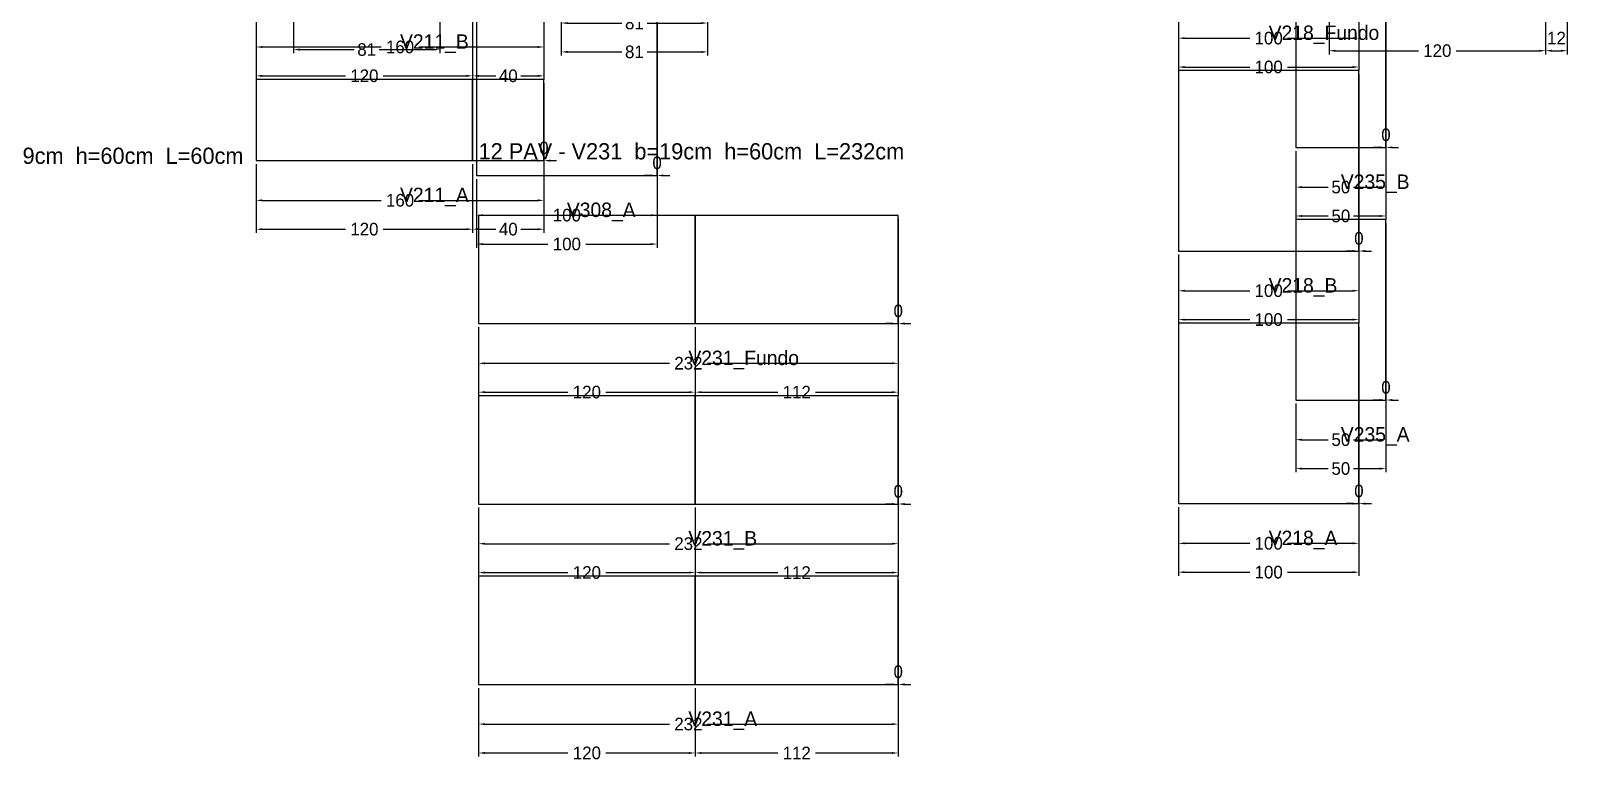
# Model space of a CAD drawing. Header units: metres. Extents: x 946 to 6411, y 1397 to 3666.
# Drawn here: x 3598 to 4450, y 1430 to 1835 of the extents above; entities that cross this region are included whole.
import ezdxf

# ---------------------------------------------------------------- set-up
doc = ezdxf.new("R2010")
doc.units = ezdxf.units.M
doc.layers.add('COTA', color=3, linetype='Continuous')
doc.dimstyles.new('COTA_VIG', dxfattribs={"dimtxt": 7, "dimasz": 3.5, "dimexe": 2, "dimexo": 2, "dimgap": 1.5, "dimtad": 1, "dimdec": 1, "dimcen": 2.5, "dimclrd": 3, "dimclre": 3, "dimclrt": 3, "dimazin": 3, "dimtfac": 1, "dimtmove": 0, "dimatfit": 3})

# ---------------------------------------------------------------- blocks, each defined once
blk = doc.blocks.new('_CLOSEDFILLED')
at = {"color": 0, "linetype": 'BYBLOCK'}
blk.add_solid([(-1, 0.16), (0, 0), (-1, -0.16)], dxfattribs=at)
blk = doc.blocks.new('*D913')
at = {"color": 3}
for p, q in [((3723.01, 1761.12), (3723.01, 1739.12)), ((3882.51, 1761.12), (3882.51, 1739.12)), ((3726.51, 1741.12), (3792.26, 1741.12)), ((3813.26, 1741.12), (3879.01, 1741.12))]:
    blk.add_line(p, q, dxfattribs=at)
at = {"layer": 'Defpoints'}
for p in [(3723.01, 1763.12), (3882.51, 1763.12), (3723.01, 1741.12)]:
    blk.add_point(p, dxfattribs=at)
at = {"layer": 'COTA', "color": 3, "xscale": 3.5, "yscale": 3.5, "rotation": 180}
blk.add_blockref('_CLOSEDFILLED', (3723.01, 1741.12), dxfattribs=at)
at = {"layer": 'COTA', "color": 3, "xscale": 3.5, "yscale": 3.5}
blk.add_blockref('_CLOSEDFILLED', (3882.51, 1741.12), dxfattribs=at)
at = {"layer": 'COTA', "color": 3, "insert": (3802.76, 1741.12), "char_height": 7, "attachment_point": 5}
blk.add_mtext('160', dxfattribs=at)
blk = doc.blocks.new('*D914')
at = {"color": 3}
for p, q in [((3723.01, 1761.12), (3723.01, 1723.12)), ((3843.01, 1761.12), (3843.01, 1723.12)), ((3726.51, 1725.12), (3772.51, 1725.12)), ((3793.51, 1725.12), (3839.51, 1725.12))]:
    blk.add_line(p, q, dxfattribs=at)
at = {"layer": 'Defpoints'}
for p in [(3723.01, 1763.12), (3843.01, 1763.12), (3723.01, 1725.12)]:
    blk.add_point(p, dxfattribs=at)
at = {"layer": 'COTA', "color": 3, "xscale": 3.5, "yscale": 3.5, "rotation": 180}
blk.add_blockref('_CLOSEDFILLED', (3723.01, 1725.12), dxfattribs=at)
at = {"layer": 'COTA', "color": 3, "xscale": 3.5, "yscale": 3.5}
blk.add_blockref('_CLOSEDFILLED', (3843.01, 1725.12), dxfattribs=at)
at = {"layer": 'COTA', "color": 3, "insert": (3783.01, 1725.12), "char_height": 7, "attachment_point": 5}
blk.add_mtext('120', dxfattribs=at)
blk = doc.blocks.new('*D915')
at = {"color": 3}
for p, q in [((3843.01, 1761.12), (3843.01, 1723.12)), ((3882.51, 1761.12), (3882.51, 1723.12)), ((3846.51, 1725.12), (3855.76, 1725.12)), ((3869.76, 1725.12), (3879.01, 1725.12))]:
    blk.add_line(p, q, dxfattribs=at)
at = {"layer": 'Defpoints'}
for p in [(3843.01, 1763.12), (3882.51, 1763.12), (3843.01, 1725.12)]:
    blk.add_point(p, dxfattribs=at)
at = {"layer": 'COTA', "color": 3, "xscale": 3.5, "yscale": 3.5, "rotation": 180}
blk.add_blockref('_CLOSEDFILLED', (3843.01, 1725.12), dxfattribs=at)
at = {"layer": 'COTA', "color": 3, "xscale": 3.5, "yscale": 3.5}
blk.add_blockref('_CLOSEDFILLED', (3882.51, 1725.12), dxfattribs=at)
at = {"layer": 'COTA', "color": 3, "insert": (3862.76, 1725.12), "char_height": 7, "attachment_point": 5}
blk.add_mtext('40', dxfattribs=at)
blk = doc.blocks.new('*D917')
at = {"color": 3}
for p, q in [((3723.01, 1846.12), (3723.01, 1824.12)), ((3882.51, 1846.12), (3882.51, 1824.12)), ((3726.51, 1826.12), (3792.26, 1826.12)), ((3813.26, 1826.12), (3879.01, 1826.12))]:
    blk.add_line(p, q, dxfattribs=at)
at = {"layer": 'Defpoints'}
for p in [(3723.01, 1848.12), (3882.51, 1848.12), (3723.01, 1826.12)]:
    blk.add_point(p, dxfattribs=at)
at = {"layer": 'COTA', "color": 3, "xscale": 3.5, "yscale": 3.5, "rotation": 180}
blk.add_blockref('_CLOSEDFILLED', (3723.01, 1826.12), dxfattribs=at)
at = {"layer": 'COTA', "color": 3, "xscale": 3.5, "yscale": 3.5}
blk.add_blockref('_CLOSEDFILLED', (3882.51, 1826.12), dxfattribs=at)
at = {"layer": 'COTA', "color": 3, "insert": (3802.76, 1826.12), "char_height": 7, "attachment_point": 5}
blk.add_mtext('160', dxfattribs=at)
blk = doc.blocks.new('*D918')
at = {"color": 3}
for p, q in [((3723.01, 1846.12), (3723.01, 1808.12)), ((3843.01, 1846.12), (3843.01, 1808.12)), ((3726.51, 1810.12), (3772.51, 1810.12)), ((3793.51, 1810.12), (3839.51, 1810.12))]:
    blk.add_line(p, q, dxfattribs=at)
at = {"layer": 'Defpoints'}
for p in [(3723.01, 1848.12), (3843.01, 1848.12), (3723.01, 1810.12)]:
    blk.add_point(p, dxfattribs=at)
at = {"layer": 'COTA', "color": 3, "xscale": 3.5, "yscale": 3.5, "rotation": 180}
blk.add_blockref('_CLOSEDFILLED', (3723.01, 1810.12), dxfattribs=at)
at = {"layer": 'COTA', "color": 3, "xscale": 3.5, "yscale": 3.5}
blk.add_blockref('_CLOSEDFILLED', (3843.01, 1810.12), dxfattribs=at)
at = {"layer": 'COTA', "color": 3, "insert": (3783.01, 1810.12), "char_height": 7, "attachment_point": 5}
blk.add_mtext('120', dxfattribs=at)
blk = doc.blocks.new('*D919')
at = {"color": 3}
for p, q in [((3843.01, 1846.12), (3843.01, 1808.12)), ((3882.51, 1846.12), (3882.51, 1808.12)), ((3846.51, 1810.12), (3855.76, 1810.12)), ((3869.76, 1810.12), (3879.01, 1810.12))]:
    blk.add_line(p, q, dxfattribs=at)
at = {"layer": 'Defpoints'}
for p in [(3843.01, 1848.12), (3882.51, 1848.12), (3843.01, 1810.12)]:
    blk.add_point(p, dxfattribs=at)
at = {"layer": 'COTA', "color": 3, "xscale": 3.5, "yscale": 3.5, "rotation": 180}
blk.add_blockref('_CLOSEDFILLED', (3843.01, 1810.12), dxfattribs=at)
at = {"layer": 'COTA', "color": 3, "xscale": 3.5, "yscale": 3.5}
blk.add_blockref('_CLOSEDFILLED', (3882.51, 1810.12), dxfattribs=at)
at = {"layer": 'COTA', "color": 3, "insert": (3862.76, 1810.12), "char_height": 7, "attachment_point": 5}
blk.add_mtext('40', dxfattribs=at)
blk = doc.blocks.new('*D988')
at = {"color": 3}
for p, q in [((4234.06, 1571.02), (4234.06, 1549.02)), ((4334.06, 1571.02), (4334.06, 1549.02)), ((4237.56, 1551.02), (4273.56, 1551.02)), ((4294.56, 1551.02), (4330.56, 1551.02))]:
    blk.add_line(p, q, dxfattribs=at)
at = {"layer": 'Defpoints'}
for p in [(4234.06, 1573.02), (4334.06, 1573.02), (4234.06, 1551.02)]:
    blk.add_point(p, dxfattribs=at)
at = {"layer": 'COTA', "color": 3, "xscale": 3.5, "yscale": 3.5, "rotation": 180}
blk.add_blockref('_CLOSEDFILLED', (4234.06, 1551.02), dxfattribs=at)
at = {"layer": 'COTA', "color": 3, "xscale": 3.5, "yscale": 3.5}
blk.add_blockref('_CLOSEDFILLED', (4334.06, 1551.02), dxfattribs=at)
at = {"layer": 'COTA', "color": 3, "insert": (4284.06, 1551.02), "char_height": 7, "attachment_point": 5}
blk.add_mtext('100', dxfattribs=at)
blk = doc.blocks.new('*D989')
at = {"color": 3}
for p, q in [((4234.06, 1571.02), (4234.06, 1533.02)), ((4334.06, 1571.02), (4334.06, 1533.02)), ((4237.56, 1535.02), (4273.56, 1535.02)), ((4294.56, 1535.02), (4330.56, 1535.02))]:
    blk.add_line(p, q, dxfattribs=at)
at = {"layer": 'Defpoints'}
for p in [(4234.06, 1573.02), (4334.06, 1573.02), (4234.06, 1535.02)]:
    blk.add_point(p, dxfattribs=at)
at = {"layer": 'COTA', "color": 3, "xscale": 3.5, "yscale": 3.5, "rotation": 180}
blk.add_blockref('_CLOSEDFILLED', (4234.06, 1535.02), dxfattribs=at)
at = {"layer": 'COTA', "color": 3, "xscale": 3.5, "yscale": 3.5}
blk.add_blockref('_CLOSEDFILLED', (4334.06, 1535.02), dxfattribs=at)
at = {"layer": 'COTA', "color": 3, "insert": (4284.06, 1535.02), "char_height": 7, "attachment_point": 5}
blk.add_mtext('100', dxfattribs=at)
blk = doc.blocks.new('*D991')
at = {"color": 3}
for p, q in [((4234.06, 1711.02), (4234.06, 1689.02)), ((4334.06, 1711.02), (4334.06, 1689.02)), ((4237.56, 1691.02), (4273.56, 1691.02)), ((4294.56, 1691.02), (4330.56, 1691.02))]:
    blk.add_line(p, q, dxfattribs=at)
at = {"layer": 'Defpoints'}
for p in [(4234.06, 1713.02), (4334.06, 1713.02), (4234.06, 1691.02)]:
    blk.add_point(p, dxfattribs=at)
at = {"layer": 'COTA', "color": 3, "xscale": 3.5, "yscale": 3.5, "rotation": 180}
blk.add_blockref('_CLOSEDFILLED', (4234.06, 1691.02), dxfattribs=at)
at = {"layer": 'COTA', "color": 3, "xscale": 3.5, "yscale": 3.5}
blk.add_blockref('_CLOSEDFILLED', (4334.06, 1691.02), dxfattribs=at)
at = {"layer": 'COTA', "color": 3, "insert": (4284.06, 1691.02), "char_height": 7, "attachment_point": 5}
blk.add_mtext('100', dxfattribs=at)
blk = doc.blocks.new('*D992')
at = {"color": 3}
for p, q in [((4234.06, 1711.02), (4234.06, 1673.02)), ((4334.06, 1711.02), (4334.06, 1673.02)), ((4237.56, 1675.02), (4273.56, 1675.02)), ((4294.56, 1675.02), (4330.56, 1675.02))]:
    blk.add_line(p, q, dxfattribs=at)
at = {"layer": 'Defpoints'}
for p in [(4234.06, 1713.02), (4334.06, 1713.02), (4234.06, 1675.02)]:
    blk.add_point(p, dxfattribs=at)
at = {"layer": 'COTA', "color": 3, "xscale": 3.5, "yscale": 3.5, "rotation": 180}
blk.add_blockref('_CLOSEDFILLED', (4234.06, 1675.02), dxfattribs=at)
at = {"layer": 'COTA', "color": 3, "xscale": 3.5, "yscale": 3.5}
blk.add_blockref('_CLOSEDFILLED', (4334.06, 1675.02), dxfattribs=at)
at = {"layer": 'COTA', "color": 3, "insert": (4284.06, 1675.02), "char_height": 7, "attachment_point": 5}
blk.add_mtext('100', dxfattribs=at)
blk = doc.blocks.new('*D994')
at = {"color": 3}
for p, q in [((4234.06, 1851.02), (4234.06, 1829.02)), ((4334.06, 1851.02), (4334.06, 1829.02)), ((4237.56, 1831.02), (4273.56, 1831.02)), ((4294.56, 1831.02), (4330.56, 1831.02))]:
    blk.add_line(p, q, dxfattribs=at)
at = {"layer": 'Defpoints'}
for p in [(4234.06, 1853.02), (4334.06, 1853.02), (4234.06, 1831.02)]:
    blk.add_point(p, dxfattribs=at)
at = {"layer": 'COTA', "color": 3, "xscale": 3.5, "yscale": 3.5, "rotation": 180}
blk.add_blockref('_CLOSEDFILLED', (4234.06, 1831.02), dxfattribs=at)
at = {"layer": 'COTA', "color": 3, "xscale": 3.5, "yscale": 3.5}
blk.add_blockref('_CLOSEDFILLED', (4334.06, 1831.02), dxfattribs=at)
at = {"layer": 'COTA', "color": 3, "insert": (4284.06, 1831.02), "char_height": 7, "attachment_point": 5}
blk.add_mtext('100', dxfattribs=at)
blk = doc.blocks.new('*D995')
at = {"color": 3}
for p, q in [((4234.06, 1851.02), (4234.06, 1813.02)), ((4334.06, 1851.02), (4334.06, 1813.02)), ((4237.56, 1815.02), (4273.56, 1815.02)), ((4294.56, 1815.02), (4330.56, 1815.02))]:
    blk.add_line(p, q, dxfattribs=at)
at = {"layer": 'Defpoints'}
for p in [(4234.06, 1853.02), (4334.06, 1853.02), (4234.06, 1815.02)]:
    blk.add_point(p, dxfattribs=at)
at = {"layer": 'COTA', "color": 3, "xscale": 3.5, "yscale": 3.5, "rotation": 180}
blk.add_blockref('_CLOSEDFILLED', (4234.06, 1815.02), dxfattribs=at)
at = {"layer": 'COTA', "color": 3, "xscale": 3.5, "yscale": 3.5}
blk.add_blockref('_CLOSEDFILLED', (4334.06, 1815.02), dxfattribs=at)
at = {"layer": 'COTA', "color": 3, "insert": (4284.06, 1815.02), "char_height": 7, "attachment_point": 5}
blk.add_mtext('100', dxfattribs=at)
blk = doc.blocks.new('*D1099')
at = {"color": 3}
for p, q in [((3846.3, 1470.81), (3846.3, 1448.81)), ((4078.8, 1470.81), (4078.8, 1448.81)), ((3849.8, 1450.81), (3952.05, 1450.81)), ((3973.05, 1450.81), (4075.3, 1450.81))]:
    blk.add_line(p, q, dxfattribs=at)
at = {"layer": 'Defpoints'}
for p in [(3846.3, 1472.81), (4078.8, 1472.81), (3846.3, 1450.81)]:
    blk.add_point(p, dxfattribs=at)
at = {"layer": 'COTA', "color": 3, "xscale": 3.5, "yscale": 3.5, "rotation": 180}
blk.add_blockref('_CLOSEDFILLED', (3846.3, 1450.81), dxfattribs=at)
at = {"layer": 'COTA', "color": 3, "xscale": 3.5, "yscale": 3.5}
blk.add_blockref('_CLOSEDFILLED', (4078.8, 1450.81), dxfattribs=at)
at = {"layer": 'COTA', "color": 3, "insert": (3962.55, 1450.81), "char_height": 7, "attachment_point": 5}
blk.add_mtext('232', dxfattribs=at)
blk = doc.blocks.new('*D1100')
at = {"color": 3}
for p, q in [((3846.3, 1470.81), (3846.3, 1432.81)), ((3966.3, 1470.81), (3966.3, 1432.81)), ((3849.8, 1434.81), (3895.8, 1434.81)), ((3916.8, 1434.81), (3962.8, 1434.81))]:
    blk.add_line(p, q, dxfattribs=at)
at = {"layer": 'Defpoints'}
for p in [(3846.3, 1472.81), (3966.3, 1472.81), (3846.3, 1434.81)]:
    blk.add_point(p, dxfattribs=at)
at = {"layer": 'COTA', "color": 3, "xscale": 3.5, "yscale": 3.5, "rotation": 180}
blk.add_blockref('_CLOSEDFILLED', (3846.3, 1434.81), dxfattribs=at)
at = {"layer": 'COTA', "color": 3, "xscale": 3.5, "yscale": 3.5}
blk.add_blockref('_CLOSEDFILLED', (3966.3, 1434.81), dxfattribs=at)
at = {"layer": 'COTA', "color": 3, "insert": (3906.3, 1434.81), "char_height": 7, "attachment_point": 5}
blk.add_mtext('120', dxfattribs=at)
blk = doc.blocks.new('*D1101')
at = {"color": 3}
for p, q in [((3966.3, 1470.81), (3966.3, 1432.81)), ((4078.8, 1470.81), (4078.8, 1432.81)), ((3969.8, 1434.81), (4012.05, 1434.81)), ((4033.05, 1434.81), (4075.3, 1434.81))]:
    blk.add_line(p, q, dxfattribs=at)
at = {"layer": 'Defpoints'}
for p in [(3966.3, 1472.81), (4078.8, 1472.81), (3966.3, 1434.81)]:
    blk.add_point(p, dxfattribs=at)
at = {"layer": 'COTA', "color": 3, "xscale": 3.5, "yscale": 3.5, "rotation": 180}
blk.add_blockref('_CLOSEDFILLED', (3966.3, 1434.81), dxfattribs=at)
at = {"layer": 'COTA', "color": 3, "xscale": 3.5, "yscale": 3.5}
blk.add_blockref('_CLOSEDFILLED', (4078.8, 1434.81), dxfattribs=at)
at = {"layer": 'COTA', "color": 3, "insert": (4022.55, 1434.81), "char_height": 7, "attachment_point": 5}
blk.add_mtext('112', dxfattribs=at)
blk = doc.blocks.new('*D1103')
at = {"color": 3}
for p, q in [((3846.3, 1570.81), (3846.3, 1548.81)), ((4078.8, 1570.81), (4078.8, 1548.81)), ((3849.8, 1550.81), (3952.05, 1550.81)), ((3973.05, 1550.81), (4075.3, 1550.81))]:
    blk.add_line(p, q, dxfattribs=at)
at = {"layer": 'Defpoints'}
for p in [(3846.3, 1572.81), (4078.8, 1572.81), (3846.3, 1550.81)]:
    blk.add_point(p, dxfattribs=at)
at = {"layer": 'COTA', "color": 3, "xscale": 3.5, "yscale": 3.5, "rotation": 180}
blk.add_blockref('_CLOSEDFILLED', (3846.3, 1550.81), dxfattribs=at)
at = {"layer": 'COTA', "color": 3, "xscale": 3.5, "yscale": 3.5}
blk.add_blockref('_CLOSEDFILLED', (4078.8, 1550.81), dxfattribs=at)
at = {"layer": 'COTA', "color": 3, "insert": (3962.55, 1550.81), "char_height": 7, "attachment_point": 5}
blk.add_mtext('232', dxfattribs=at)
blk = doc.blocks.new('*D1104')
at = {"color": 3}
for p, q in [((3846.3, 1570.81), (3846.3, 1532.81)), ((3966.3, 1570.81), (3966.3, 1532.81)), ((3849.8, 1534.81), (3895.8, 1534.81)), ((3916.8, 1534.81), (3962.8, 1534.81))]:
    blk.add_line(p, q, dxfattribs=at)
at = {"layer": 'Defpoints'}
for p in [(3846.3, 1572.81), (3966.3, 1572.81), (3846.3, 1534.81)]:
    blk.add_point(p, dxfattribs=at)
at = {"layer": 'COTA', "color": 3, "xscale": 3.5, "yscale": 3.5, "rotation": 180}
blk.add_blockref('_CLOSEDFILLED', (3846.3, 1534.81), dxfattribs=at)
at = {"layer": 'COTA', "color": 3, "xscale": 3.5, "yscale": 3.5}
blk.add_blockref('_CLOSEDFILLED', (3966.3, 1534.81), dxfattribs=at)
at = {"layer": 'COTA', "color": 3, "insert": (3906.3, 1534.81), "char_height": 7, "attachment_point": 5}
blk.add_mtext('120', dxfattribs=at)
blk = doc.blocks.new('*D1105')
at = {"color": 3}
for p, q in [((3966.3, 1570.81), (3966.3, 1532.81)), ((4078.8, 1570.81), (4078.8, 1532.81)), ((3969.8, 1534.81), (4012.05, 1534.81)), ((4033.05, 1534.81), (4075.3, 1534.81))]:
    blk.add_line(p, q, dxfattribs=at)
at = {"layer": 'Defpoints'}
for p in [(3966.3, 1572.81), (4078.8, 1572.81), (3966.3, 1534.81)]:
    blk.add_point(p, dxfattribs=at)
at = {"layer": 'COTA', "color": 3, "xscale": 3.5, "yscale": 3.5, "rotation": 180}
blk.add_blockref('_CLOSEDFILLED', (3966.3, 1534.81), dxfattribs=at)
at = {"layer": 'COTA', "color": 3, "xscale": 3.5, "yscale": 3.5}
blk.add_blockref('_CLOSEDFILLED', (4078.8, 1534.81), dxfattribs=at)
at = {"layer": 'COTA', "color": 3, "insert": (4022.55, 1534.81), "char_height": 7, "attachment_point": 5}
blk.add_mtext('112', dxfattribs=at)
blk = doc.blocks.new('*D1107')
at = {"color": 3}
for p, q in [((3846.3, 1670.81), (3846.3, 1648.81)), ((4078.8, 1670.81), (4078.8, 1648.81)), ((3849.8, 1650.81), (3952.05, 1650.81)), ((3973.05, 1650.81), (4075.3, 1650.81))]:
    blk.add_line(p, q, dxfattribs=at)
at = {"layer": 'Defpoints'}
for p in [(3846.3, 1672.81), (4078.8, 1672.81), (3846.3, 1650.81)]:
    blk.add_point(p, dxfattribs=at)
at = {"layer": 'COTA', "color": 3, "xscale": 3.5, "yscale": 3.5, "rotation": 180}
blk.add_blockref('_CLOSEDFILLED', (3846.3, 1650.81), dxfattribs=at)
at = {"layer": 'COTA', "color": 3, "xscale": 3.5, "yscale": 3.5}
blk.add_blockref('_CLOSEDFILLED', (4078.8, 1650.81), dxfattribs=at)
at = {"layer": 'COTA', "color": 3, "insert": (3962.55, 1650.81), "char_height": 7, "attachment_point": 5}
blk.add_mtext('232', dxfattribs=at)
blk = doc.blocks.new('*D1108')
at = {"color": 3}
for p, q in [((3846.3, 1670.81), (3846.3, 1632.81)), ((3966.3, 1670.81), (3966.3, 1632.81)), ((3849.8, 1634.81), (3895.8, 1634.81)), ((3916.8, 1634.81), (3962.8, 1634.81))]:
    blk.add_line(p, q, dxfattribs=at)
at = {"layer": 'Defpoints'}
for p in [(3846.3, 1672.81), (3966.3, 1672.81), (3846.3, 1634.81)]:
    blk.add_point(p, dxfattribs=at)
at = {"layer": 'COTA', "color": 3, "xscale": 3.5, "yscale": 3.5, "rotation": 180}
blk.add_blockref('_CLOSEDFILLED', (3846.3, 1634.81), dxfattribs=at)
at = {"layer": 'COTA', "color": 3, "xscale": 3.5, "yscale": 3.5}
blk.add_blockref('_CLOSEDFILLED', (3966.3, 1634.81), dxfattribs=at)
at = {"layer": 'COTA', "color": 3, "insert": (3906.3, 1634.81), "char_height": 7, "attachment_point": 5}
blk.add_mtext('120', dxfattribs=at)
blk = doc.blocks.new('*D1109')
at = {"color": 3}
for p, q in [((3966.3, 1670.81), (3966.3, 1632.81)), ((4078.8, 1670.81), (4078.8, 1632.81)), ((3969.8, 1634.81), (4012.05, 1634.81)), ((4033.05, 1634.81), (4075.3, 1634.81))]:
    blk.add_line(p, q, dxfattribs=at)
at = {"layer": 'Defpoints'}
for p in [(3966.3, 1672.81), (4078.8, 1672.81), (3966.3, 1634.81)]:
    blk.add_point(p, dxfattribs=at)
at = {"layer": 'COTA', "color": 3, "xscale": 3.5, "yscale": 3.5, "rotation": 180}
blk.add_blockref('_CLOSEDFILLED', (3966.3, 1634.81), dxfattribs=at)
at = {"layer": 'COTA', "color": 3, "xscale": 3.5, "yscale": 3.5}
blk.add_blockref('_CLOSEDFILLED', (4078.8, 1634.81), dxfattribs=at)
at = {"layer": 'COTA', "color": 3, "insert": (4022.55, 1634.81), "char_height": 7, "attachment_point": 5}
blk.add_mtext('112', dxfattribs=at)
blk = doc.blocks.new('*D1138')
at = {"color": 3}
for p, q in [((4299.05, 1628.45), (4299.05, 1606.45)), ((4349.05, 1628.45), (4349.05, 1606.45)), ((4302.55, 1608.45), (4317.05, 1608.45)), ((4331.05, 1608.45), (4345.55, 1608.45))]:
    blk.add_line(p, q, dxfattribs=at)
at = {"layer": 'Defpoints'}
for p in [(4299.05, 1630.45), (4349.05, 1630.45), (4299.05, 1608.45)]:
    blk.add_point(p, dxfattribs=at)
at = {"layer": 'COTA', "color": 3, "xscale": 3.5, "yscale": 3.5, "rotation": 180}
blk.add_blockref('_CLOSEDFILLED', (4299.05, 1608.45), dxfattribs=at)
at = {"layer": 'COTA', "color": 3, "xscale": 3.5, "yscale": 3.5}
blk.add_blockref('_CLOSEDFILLED', (4349.05, 1608.45), dxfattribs=at)
at = {"layer": 'COTA', "color": 3, "insert": (4324.05, 1608.45), "char_height": 7, "attachment_point": 5}
blk.add_mtext('50', dxfattribs=at)
blk = doc.blocks.new('*D1139')
at = {"color": 3}
for p, q in [((4299.05, 1628.45), (4299.05, 1590.45)), ((4349.05, 1628.45), (4349.05, 1590.45)), ((4302.55, 1592.45), (4317.05, 1592.45)), ((4331.05, 1592.45), (4345.55, 1592.45))]:
    blk.add_line(p, q, dxfattribs=at)
at = {"layer": 'Defpoints'}
for p in [(4299.05, 1630.45), (4349.05, 1630.45), (4299.05, 1592.45)]:
    blk.add_point(p, dxfattribs=at)
at = {"layer": 'COTA', "color": 3, "xscale": 3.5, "yscale": 3.5, "rotation": 180}
blk.add_blockref('_CLOSEDFILLED', (4299.05, 1592.45), dxfattribs=at)
at = {"layer": 'COTA', "color": 3, "xscale": 3.5, "yscale": 3.5}
blk.add_blockref('_CLOSEDFILLED', (4349.05, 1592.45), dxfattribs=at)
at = {"layer": 'COTA', "color": 3, "insert": (4324.05, 1592.45), "char_height": 7, "attachment_point": 5}
blk.add_mtext('50', dxfattribs=at)
blk = doc.blocks.new('*D1141')
at = {"color": 3}
for p, q in [((4299.05, 1768.45), (4299.05, 1746.45)), ((4349.05, 1768.45), (4349.05, 1746.45)), ((4302.55, 1748.45), (4317.05, 1748.45)), ((4331.05, 1748.45), (4345.55, 1748.45))]:
    blk.add_line(p, q, dxfattribs=at)
at = {"layer": 'Defpoints'}
for p in [(4299.05, 1770.45), (4349.05, 1770.45), (4299.05, 1748.45)]:
    blk.add_point(p, dxfattribs=at)
at = {"layer": 'COTA', "color": 3, "xscale": 3.5, "yscale": 3.5, "rotation": 180}
blk.add_blockref('_CLOSEDFILLED', (4299.05, 1748.45), dxfattribs=at)
at = {"layer": 'COTA', "color": 3, "xscale": 3.5, "yscale": 3.5}
blk.add_blockref('_CLOSEDFILLED', (4349.05, 1748.45), dxfattribs=at)
at = {"layer": 'COTA', "color": 3, "insert": (4324.05, 1748.45), "char_height": 7, "attachment_point": 5}
blk.add_mtext('50', dxfattribs=at)
blk = doc.blocks.new('*D1142')
at = {"color": 3}
for p, q in [((4299.05, 1768.45), (4299.05, 1730.45)), ((4349.05, 1768.45), (4349.05, 1730.45)), ((4302.55, 1732.45), (4317.05, 1732.45)), ((4331.05, 1732.45), (4345.55, 1732.45))]:
    blk.add_line(p, q, dxfattribs=at)
at = {"layer": 'Defpoints'}
for p in [(4299.05, 1770.45), (4349.05, 1770.45), (4299.05, 1732.45)]:
    blk.add_point(p, dxfattribs=at)
at = {"layer": 'COTA', "color": 3, "xscale": 3.5, "yscale": 3.5, "rotation": 180}
blk.add_blockref('_CLOSEDFILLED', (4299.05, 1732.45), dxfattribs=at)
at = {"layer": 'COTA', "color": 3, "xscale": 3.5, "yscale": 3.5}
blk.add_blockref('_CLOSEDFILLED', (4349.05, 1732.45), dxfattribs=at)
at = {"layer": 'COTA', "color": 3, "insert": (4324.05, 1732.45), "char_height": 7, "attachment_point": 5}
blk.add_mtext('50', dxfattribs=at)
blk = doc.blocks.new('*D1420')
at = {"color": 3}
for p, q in [((3845.2, 1752.88), (3845.2, 1730.88)), ((3945.2, 1752.88), (3945.2, 1730.88)), ((3848.7, 1732.88), (3884.7, 1732.88)), ((3905.7, 1732.88), (3941.7, 1732.88))]:
    blk.add_line(p, q, dxfattribs=at)
at = {"layer": 'Defpoints'}
for p in [(3845.2, 1754.88), (3945.2, 1754.88), (3845.2, 1732.88)]:
    blk.add_point(p, dxfattribs=at)
at = {"layer": 'COTA', "color": 3, "xscale": 3.5, "yscale": 3.5, "rotation": 180}
blk.add_blockref('_CLOSEDFILLED', (3845.2, 1732.88), dxfattribs=at)
at = {"layer": 'COTA', "color": 3, "xscale": 3.5, "yscale": 3.5}
blk.add_blockref('_CLOSEDFILLED', (3945.2, 1732.88), dxfattribs=at)
at = {"layer": 'COTA', "color": 3, "insert": (3895.2, 1732.88), "char_height": 7, "attachment_point": 5}
blk.add_mtext('100', dxfattribs=at)
blk = doc.blocks.new('*D1421')
at = {"color": 3}
for p, q in [((3845.2, 1752.88), (3845.2, 1714.88)), ((3945.2, 1752.88), (3945.2, 1714.88)), ((3848.7, 1716.88), (3884.7, 1716.88)), ((3905.7, 1716.88), (3941.7, 1716.88))]:
    blk.add_line(p, q, dxfattribs=at)
at = {"layer": 'Defpoints'}
for p in [(3845.2, 1754.88), (3945.2, 1754.88), (3845.2, 1716.88)]:
    blk.add_point(p, dxfattribs=at)
at = {"layer": 'COTA', "color": 3, "xscale": 3.5, "yscale": 3.5, "rotation": 180}
blk.add_blockref('_CLOSEDFILLED', (3845.2, 1716.88), dxfattribs=at)
at = {"layer": 'COTA', "color": 3, "xscale": 3.5, "yscale": 3.5}
blk.add_blockref('_CLOSEDFILLED', (3945.2, 1716.88), dxfattribs=at)
at = {"layer": 'COTA', "color": 3, "insert": (3895.2, 1716.88), "char_height": 7, "attachment_point": 5}
blk.add_mtext('100', dxfattribs=at)
blk = doc.blocks.new('*D1559')
at = {"color": 3}
for p, q in [((3743.78, 1860.68), (3743.78, 1822.68)), ((3824.78, 1860.68), (3824.78, 1822.68)), ((3747.28, 1824.68), (3777.28, 1824.68)), ((3791.28, 1824.68), (3821.28, 1824.68))]:
    blk.add_line(p, q, dxfattribs=at)
at = {"layer": 'Defpoints'}
for p in [(3743.78, 1862.68), (3824.78, 1862.68), (3743.78, 1824.68)]:
    blk.add_point(p, dxfattribs=at)
at = {"layer": 'COTA', "color": 3, "xscale": 3.5, "yscale": 3.5, "rotation": 180}
blk.add_blockref('_CLOSEDFILLED', (3743.78, 1824.68), dxfattribs=at)
at = {"layer": 'COTA', "color": 3, "xscale": 3.5, "yscale": 3.5}
blk.add_blockref('_CLOSEDFILLED', (3824.78, 1824.68), dxfattribs=at)
at = {"layer": 'COTA', "color": 3, "insert": (3784.28, 1824.68), "char_height": 7, "attachment_point": 5}
blk.add_mtext('81', dxfattribs=at)
blk = doc.blocks.new('*D1576')
at = {"color": 3}
for p, q in [((3892.13, 1859.39), (3892.13, 1837.39)), ((3973.13, 1859.39), (3973.13, 1837.39)), ((3895.63, 1839.39), (3925.63, 1839.39)), ((3939.63, 1839.39), (3969.63, 1839.39))]:
    blk.add_line(p, q, dxfattribs=at)
at = {"layer": 'Defpoints'}
for p in [(3892.13, 1861.39), (3973.13, 1861.39), (3892.13, 1839.39)]:
    blk.add_point(p, dxfattribs=at)
at = {"layer": 'COTA', "color": 3, "xscale": 3.5, "yscale": 3.5, "rotation": 180}
blk.add_blockref('_CLOSEDFILLED', (3892.13, 1839.39), dxfattribs=at)
at = {"layer": 'COTA', "color": 3, "xscale": 3.5, "yscale": 3.5}
blk.add_blockref('_CLOSEDFILLED', (3973.13, 1839.39), dxfattribs=at)
at = {"layer": 'COTA', "color": 3, "insert": (3932.63, 1839.39), "char_height": 7, "attachment_point": 5}
blk.add_mtext('81', dxfattribs=at)
blk = doc.blocks.new('*D1577')
at = {"color": 3}
for p, q in [((3892.13, 1859.39), (3892.13, 1821.39)), ((3973.13, 1859.39), (3973.13, 1821.39)), ((3895.63, 1823.39), (3925.63, 1823.39)), ((3939.63, 1823.39), (3969.63, 1823.39))]:
    blk.add_line(p, q, dxfattribs=at)
at = {"layer": 'Defpoints'}
for p in [(3892.13, 1861.39), (3973.13, 1861.39), (3892.13, 1823.39)]:
    blk.add_point(p, dxfattribs=at)
at = {"layer": 'COTA', "color": 3, "xscale": 3.5, "yscale": 3.5, "rotation": 180}
blk.add_blockref('_CLOSEDFILLED', (3892.13, 1823.39), dxfattribs=at)
at = {"layer": 'COTA', "color": 3, "xscale": 3.5, "yscale": 3.5}
blk.add_blockref('_CLOSEDFILLED', (3973.13, 1823.39), dxfattribs=at)
at = {"layer": 'COTA', "color": 3, "insert": (3932.63, 1823.39), "char_height": 7, "attachment_point": 5}
blk.add_mtext('81', dxfattribs=at)
blk = doc.blocks.new('*D1619')
at = {"color": 3}
for p, q in [((4317.51, 1860.05), (4317.51, 1822.05)), ((4437.51, 1860.05), (4437.51, 1822.05)), ((4321.01, 1824.05), (4367.01, 1824.05)), ((4388.01, 1824.05), (4434.01, 1824.05))]:
    blk.add_line(p, q, dxfattribs=at)
at = {"layer": 'Defpoints'}
for p in [(4317.51, 1862.05), (4437.51, 1862.05), (4317.51, 1824.05)]:
    blk.add_point(p, dxfattribs=at)
at = {"layer": 'COTA', "color": 3, "xscale": 3.5, "yscale": 3.5, "rotation": 180}
blk.add_blockref('_CLOSEDFILLED', (4317.51, 1824.05), dxfattribs=at)
at = {"layer": 'COTA', "color": 3, "xscale": 3.5, "yscale": 3.5}
blk.add_blockref('_CLOSEDFILLED', (4437.51, 1824.05), dxfattribs=at)
at = {"layer": 'COTA', "color": 3, "insert": (4377.51, 1824.05), "char_height": 7, "attachment_point": 5}
blk.add_mtext('120', dxfattribs=at)

msp = doc.modelspace()

# ---------------------------------------------------------------- linework, layer by layer
at = {"layer": 'Paineis'}
for points in [[(4299.05, 1770.45), (4349.05, 1770.45), (4349.05, 1870.45), (4299.05, 1870.45)], [(3845.2, 1754.88), (3945.2, 1754.88), (3945.2, 1854.88), (3845.2, 1854.88)], [(3723.01, 1763.12), (3843.01, 1763.12), (3843.01, 1808.12), (3723.01, 1808.12)], [(3843.01, 1763.12), (3882.51, 1763.12), (3882.51, 1808.12), (3843.01, 1808.12)], [(4234.06, 1713.02), (4334.06, 1713.02), (4334.06, 1813.02), (4234.06, 1813.02)], [(3846.3, 1672.81), (3966.3, 1672.81), (3966.3, 1732.81), (3846.3, 1732.81)], [(3966.3, 1672.81), (4078.8, 1672.81), (4078.8, 1732.81), (3966.3, 1732.81)], [(4299.05, 1630.45), (4349.05, 1630.45), (4349.05, 1730.45), (4299.05, 1730.45)], [(4234.06, 1573.02), (4334.06, 1573.02), (4334.06, 1673.02), (4234.06, 1673.02)], [(3846.3, 1572.81), (3966.3, 1572.81), (3966.3, 1632.81), (3846.3, 1632.81)], [(3966.3, 1572.81), (4078.8, 1572.81), (4078.8, 1632.81), (3966.3, 1632.81)], [(3846.3, 1472.81), (3966.3, 1472.81), (3966.3, 1532.81), (3846.3, 1532.81)], [(3966.3, 1472.81), (4078.8, 1472.81), (4078.8, 1532.81), (3966.3, 1532.81)]]:
    msp.add_lwpolyline(points, close=True, dxfattribs=at)

# ---------------------------------------------------------------- texts
at = {"layer": 'NOMENCLATURA', "char_height": 9, "attachment_point": 1}
for s, insert in [('12 PAV - V231  b=19cm  h=60cm  L=232cm', (3846.3, 1772.81)), ('12 PAV - V227  b=19cm  h=60cm  L=60cm', (3486.89, 1770.33))]:
    msp.add_mtext(s, dxfattribs=dict(at, insert=insert))
at = {"layer": 'Texto Secao', "char_height": 8, "attachment_point": 1}
for s, insert in [('V211_B', (3802.76, 1833.12)), ('V218_Fundo', (4284.06, 1838.02)), ('V235_B', (4324.05, 1755.45)), ('V211_A', (3802.76, 1748.12)), ('V308_A', (3895.2, 1739.88)), ('V218_B', (4284.06, 1698.02)), ('V231_Fundo', (3962.55, 1657.81)), ('V235_A', (4324.05, 1615.45)), ('V218_A', (4284.06, 1558.02)), ('V231_B', (3962.55, 1557.81)), ('V231_A', (3962.55, 1457.81))]:
    msp.add_mtext(s, dxfattribs=dict(at, insert=insert))

# ---------------------------------------------------------------- dimensions: what is measured, and where the dimension line sits
at = {"layer": 'COTA'}
for base, p1, p2 in [((4349.05, 1770.45), (4349.05, 1770.45), (4349.05, 1870.45)), ((4437.51, 1824.05), (4437.51, 1862.05), (4449.51, 1862.05)), ((3945.2, 1754.88), (3945.2, 1754.88), (3945.2, 1854.88)), ((3882.51, 1763.12), (3882.51, 1763.12), (3882.51, 1808.12)), ((4334.06, 1713.02), (4334.06, 1713.02), (4334.06, 1813.02)), ((4078.8, 1672.81), (4078.8, 1672.81), (4078.8, 1732.81)), ((4349.05, 1630.45), (4349.05, 1630.45), (4349.05, 1730.45)), ((4334.06, 1573.02), (4334.06, 1573.02), (4334.06, 1673.02)), ((4078.8, 1572.81), (4078.8, 1572.81), (4078.8, 1632.81)), ((4078.8, 1472.81), (4078.8, 1472.81), (4078.8, 1532.81))]:
    msp.add_linear_dim(base=base, p1=p1, p2=p2, dimstyle='COTA_VIG', dxfattribs=at).render()
for base, p1, p2, picture, middle in [((3743.78, 1824.68), (3743.78, 1862.68), (3824.78, 1862.68), '*D1559', (3784.28, 1824.68)), ((3892.13, 1839.39), (3892.13, 1861.39), (3973.13, 1861.39), '*D1576', (3932.63, 1839.39)), ((3892.13, 1823.39), (3892.13, 1861.39), (3973.13, 1861.39), '*D1577', (3932.63, 1823.39)), ((4317.51, 1824.05), (4317.51, 1862.05), (4437.51, 1862.05), '*D1619', (4377.51, 1824.05)), ((3723.01, 1826.12), (3723.01, 1848.12), (3882.51, 1848.12), '*D917', (3802.76, 1826.12)), ((3723.01, 1810.12), (3723.01, 1848.12), (3843.01, 1848.12), '*D918', (3783.01, 1810.12)), ((3843.01, 1810.12), (3843.01, 1848.12), (3882.51, 1848.12), '*D919', (3862.76, 1810.12)), ((4234.06, 1831.02), (4234.06, 1853.02), (4334.06, 1853.02), '*D994', (4284.06, 1831.02)), ((4234.06, 1815.02), (4234.06, 1853.02), (4334.06, 1853.02), '*D995', (4284.06, 1815.02)), ((3723.01, 1741.12), (3723.01, 1763.12), (3882.51, 1763.12), '*D913', (3802.76, 1741.12)), ((3723.01, 1725.12), (3723.01, 1763.12), (3843.01, 1763.12), '*D914', (3783.01, 1725.12)), ((3843.01, 1725.12), (3843.01, 1763.12), (3882.51, 1763.12), '*D915', (3862.76, 1725.12)), ((4299.05, 1748.45), (4299.05, 1770.45), (4349.05, 1770.45), '*D1141', (4324.05, 1748.45)), ((4299.05, 1732.45), (4299.05, 1770.45), (4349.05, 1770.45), '*D1142', (4324.05, 1732.45)), ((3845.2, 1732.88), (3845.2, 1754.88), (3945.2, 1754.88), '*D1420', (3895.2, 1732.88)), ((3845.2, 1716.88), (3845.2, 1754.88), (3945.2, 1754.88), '*D1421', (3895.2, 1716.88)), ((4234.06, 1691.02), (4234.06, 1713.02), (4334.06, 1713.02), '*D991', (4284.06, 1691.02)), ((4234.06, 1675.02), (4234.06, 1713.02), (4334.06, 1713.02), '*D992', (4284.06, 1675.02)), ((3846.3, 1650.81), (3846.3, 1672.81), (4078.8, 1672.81), '*D1107', (3962.55, 1650.81)), ((3846.3, 1634.81), (3846.3, 1672.81), (3966.3, 1672.81), '*D1108', (3906.3, 1634.81)), ((3966.3, 1634.81), (3966.3, 1672.81), (4078.8, 1672.81), '*D1109', (4022.55, 1634.81)), ((4299.05, 1608.45), (4299.05, 1630.45), (4349.05, 1630.45), '*D1138', (4324.05, 1608.45)), ((4299.05, 1592.45), (4299.05, 1630.45), (4349.05, 1630.45), '*D1139', (4324.05, 1592.45)), ((3846.3, 1550.81), (3846.3, 1572.81), (4078.8, 1572.81), '*D1103', (3962.55, 1550.81)), ((3846.3, 1534.81), (3846.3, 1572.81), (3966.3, 1572.81), '*D1104', (3906.3, 1534.81)), ((3966.3, 1534.81), (3966.3, 1572.81), (4078.8, 1572.81), '*D1105', (4022.55, 1534.81)), ((4234.06, 1551.02), (4234.06, 1573.02), (4334.06, 1573.02), '*D988', (4284.06, 1551.02)), ((4234.06, 1535.02), (4234.06, 1573.02), (4334.06, 1573.02), '*D989', (4284.06, 1535.02)), ((3846.3, 1450.81), (3846.3, 1472.81), (4078.8, 1472.81), '*D1099', (3962.55, 1450.81)), ((3846.3, 1434.81), (3846.3, 1472.81), (3966.3, 1472.81), '*D1100', (3906.3, 1434.81)), ((3966.3, 1434.81), (3966.3, 1472.81), (4078.8, 1472.81), '*D1101', (4022.55, 1434.81))]:
    dim = msp.add_linear_dim(base=base, p1=p1, p2=p2, dimstyle='COTA_VIG', dxfattribs=at)
    dim.commit()
    dim.dimension.update_dxf_attribs({"geometry": picture, "text_midpoint": middle})

doc.saveas('drawing.dxf')
